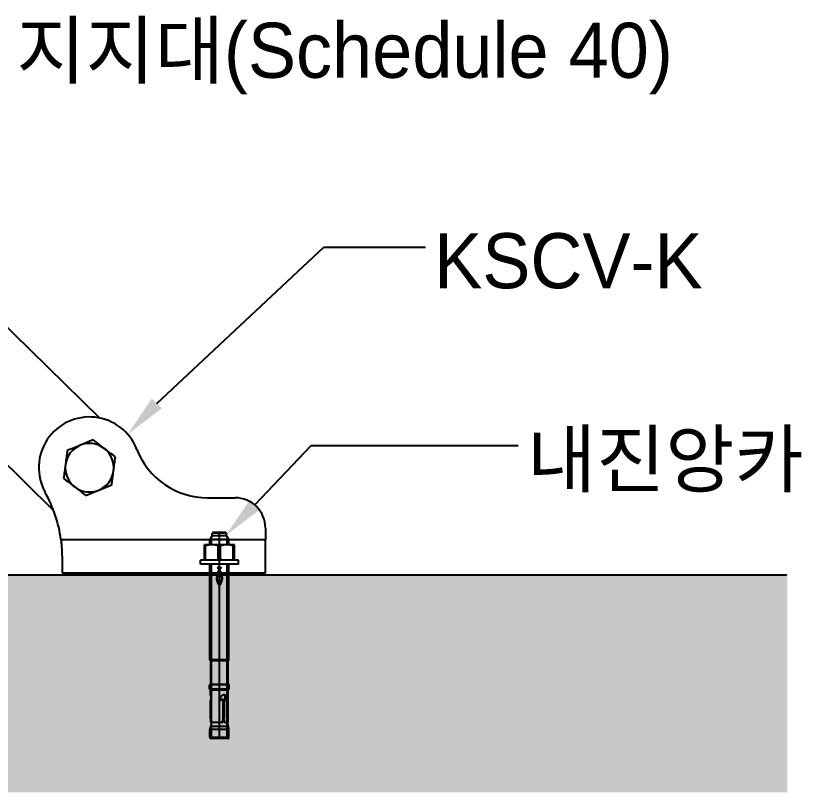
# Model space of a CAD drawing. Header units: millimetres. Extents: x 0 to 42050, y 0 to 29700.
# Drawn here: x 10738 to 12448, y 13147 to 14838 of the extents above; entities that cross this region are included whole.
import ezdxf

# ---------------------------------------------------------------- set-up
doc = ezdxf.new("R2010")
doc.units = ezdxf.units.MM
doc.header["$LTSCALE"] = 50
doc.linetypes.add('CENTER', pattern=[50.8, 31.75, -6.35, 6.35, -6.35])
for name, color, linetype in [('3', 3, 'Continuous'), ('KVC', 7, 'Continuous'), ('P', 3, 'Continuous'), ('unovics', 7, 'Continuous')]:
    doc.layers.add(name, color=color, linetype=linetype)
doc.styles.add('돋움', font='')
doc.styles.get('돋움').set_extended_font_data('Dotum')

# ---------------------------------------------------------------- blocks, each defined once
blk = doc.blocks.new('BLK_20170314070206089_000')
at = {"color": 3, "linetype": 'CENTER'}
for p, q in [((0, 12), (2.5, 12)), ((0, -12), (0, 12)), ((2.5, -12), (2.5, 12)), ((-110, -5.45), (-110, 5.45)), ((-109.5, 5.95), (-104.300003, 5.95)), ((-109.5, -5.95), (-109.5, 5.95)), ((-102.5, 5.696926), (-104.300003, 5.95)), ((-104.300003, -5.95), (-104.300003, 5.95)), ((-100, 5.027051), (-102.5, 5.696926)), ((-102.5, -5.696926), (-102.5, 5.696926)), ((-100, -2.103658), (-100, 5.546378)), ((-97.551102, 5.6), (-97.542999, 5.6)), ((-97.542999, 5.586574), (-97.542999, 5.6)), ((-97.542999, 5.586574), (-85.975128, 5.586574)), ((-86.026794, 5.293491), (-86.026611, 5.299752)), ((-86.025681, 5.283713), (-86.026794, 5.293491)), ((-86.026611, 5.299752), (-86.025696, 5.306013)), ((-86.025696, 5.306013), (-86.024048, 5.312263)), ((-86.022888, 5.273655), (-86.025681, 5.283713)), ((-86.024048, 5.312263), (-86.021667, 5.318481)), ((-86.018402, 5.263384), (-86.022888, 5.273655)), ((-86.021667, 5.318481), (-86.018539, 5.324653)), ((-86.018539, 5.324653), (-86.014786, 5.330785)), ((-86.012207, 5.252968), (-86.018402, 5.263384)), ((-86.014786, 5.330785), (-86.008118, 5.338991)), ((-86.014786, 5.256978), (-86.014786, 5.330785)), ((-86.004288, 5.242474), (-86.012207, 5.252968)), ((-86.008118, 5.338991), (-86.000153, 5.347027)), ((-85.994659, 5.231969), (-86.004288, 5.242474)), ((-86.000153, 5.347027), (-85.990677, 5.354795)), ((-85.983307, 5.22152), (-85.994659, 5.231969)), ((-85.990677, 5.354795), (-85.979767, 5.362278)), ((-85.970276, 5.211202), (-85.983307, 5.22152)), ((-85.979767, 5.362278), (-85.967529, 5.369462)), ((-85.951645, 5.586533), (-85.975128, 5.586574)), ((-85.955688, 5.201082), (-85.970276, 5.211202)), ((-85.967529, 5.369462), (-85.953979, 5.37631)), ((-85.939682, 5.191228), (-85.955688, 5.201082)), ((-85.953979, 5.37631), (-85.89743, 5.393015)), ((-85.953979, 5.199978), (-85.953979, 5.37631)), ((-85.927902, 5.58641), (-85.951645, 5.586533)), ((-85.922379, 5.181708), (-85.939682, 5.191228)), ((-85.903976, 5.5862), (-85.927902, 5.58641)), ((-85.903915, 5.172589), (-85.922379, 5.181708)), ((-85.880005, 5.5859), (-85.903976, 5.5862)), ((-85.884399, 5.16394), (-85.903915, 5.172589)), ((-85.89743, 5.393015), (-85.841644, 5.409456)), ((-85.863708, 5.155729), (-85.884399, 5.16394)), ((-85.856094, 5.585508), (-85.880005, 5.5859)), ((-85.8414, 5.147808), (-85.863708, 5.155729)), ((-85.832428, 5.585016), (-85.856094, 5.585508)), ((-85.841644, 5.409456), (-85.786667, 5.425581)), ((-85.817596, 5.140257), (-85.8414, 5.147808)), ((-85.809036, 5.584426), (-85.832428, 5.585016)), ((-85.792419, 5.133171), (-85.817596, 5.140257)), ((-85.786087, 5.583732), (-85.809036, 5.584426)), ((-85.766037, 5.126641), (-85.792419, 5.133171)), ((-85.786667, 5.425581), (-85.732559, 5.441333)), ((-85.763672, 5.582927), (-85.786087, 5.583732)), ((-85.738571, 5.12076), (-85.766037, 5.126641)), ((-85.741837, 5.58202), (-85.763672, 5.582927)), ((-85.7173, 5.580822), (-85.741837, 5.58202)), ((-85.710159, 5.11562), (-85.738571, 5.12076)), ((-85.732559, 5.441333), (-85.679428, 5.456652)), ((-85.693802, 5.579483), (-85.7173, 5.580822)), ((-85.681015, 5.111281), (-85.710159, 5.11562)), ((-85.671509, 5.577997), (-85.693802, 5.579483)), ((-85.651337, 5.107757), (-85.681015, 5.111281)), ((-85.679428, 5.456652), (-85.627319, 5.471481)), ((-85.650543, 5.576365), (-85.671509, 5.577997)), ((-85.621384, 5.105057), (-85.651337, 5.107757)), ((-85.631012, 5.574588), (-85.650543, 5.576365)), ((-85.612518, 5.572615), (-85.631012, 5.574588)), ((-85.627335, 5.471482), (-85.604843, 5.477033)), ((-85.627319, 5.105515), (-85.627319, 5.471481)), ((-85.591354, 5.103191), (-85.621384, 5.105057)), ((-85.594986, 5.570426), (-85.612518, 5.572615)), ((-85.604843, 5.477033), (-85.583923, 5.482869)), ((-85.578537, 5.56802), (-85.594986, 5.570426)), ((-85.561493, 5.10217), (-85.591354, 5.103191)), ((-85.565659, 5.568734), (-85.587158, 5.569717)), ((-85.583923, 5.482869), (-85.564819, 5.488916)), ((-85.563339, 5.565398), (-85.578537, 5.56802)), ((-85.544861, 5.567586), (-85.565659, 5.568734)), ((-85.564819, 5.488916), (-85.547791, 5.495099)), ((-85.5495, 5.56256), (-85.563339, 5.565398)), ((-85.531982, 5.102004), (-85.561493, 5.10217)), ((-85.537186, 5.559505), (-85.5495, 5.56256)), ((-85.547791, 5.495099), (-85.533081, 5.501343)), ((-85.524872, 5.566281), (-85.544861, 5.567586)), ((-85.526489, 5.556233), (-85.537186, 5.559505)), ((-85.533081, 5.501343), (-85.520905, 5.507568)), ((-85.531982, 5.102004), (-85.502243, 5.102695)), ((-85.517487, 5.552754), (-85.526489, 5.556233)), ((-85.505844, 5.564826), (-85.524872, 5.566281)), ((-85.520905, 5.507568), (-85.511276, 5.513708)), ((-85.510147, 5.549093), (-85.517487, 5.552754)), ((-85.511276, 5.513708), (-85.504166, 5.519701)), ((-85.504471, 5.545273), (-85.510147, 5.549093)), ((-85.487869, 5.563228), (-85.505844, 5.564826)), ((-85.500458, 5.541322), (-85.504471, 5.545273)), ((-85.504166, 5.519701), (-85.499588, 5.525483)), ((-85.502243, 5.102695), (-85.472229, 5.104174)), ((-85.498062, 5.537262), (-85.500458, 5.541322)), ((-85.499588, 5.525483), (-85.497513, 5.530996)), ((-85.497299, 5.533121), (-85.498062, 5.537262)), ((-85.497513, 5.530994), (-85.497452, 5.531353)), ((-85.497513, 5.102844), (-85.497513, 5.530996)), ((-85.497452, 5.531353), (-85.497391, 5.531709)), ((-85.497391, 5.531709), (-85.49736, 5.532064)), ((-85.49736, 5.532064), (-85.49733, 5.532418)), ((-85.49733, 5.532418), (-85.497299, 5.53277)), ((-85.497299, 5.102952), (-85.497299, 5.533226)), ((-85.497299, 5.53277), (-85.497299, 5.533121)), ((-85.471069, 5.561494), (-85.487869, 5.563228)), ((-85.472229, 5.104174), (-85.397446, 5.106621)), ((-85.45546, 5.559619), (-85.471069, 5.561494)), ((-85.440674, 5.55755), (-85.45546, 5.559619)), ((-85.426758, 5.555285), (-85.440674, 5.55755)), ((-85.413849, 5.552828), (-85.426758, 5.555285)), ((-85.402054, 5.550185), (-85.413849, 5.552828)), ((-85.391525, 5.547363), (-85.402054, 5.550185)), ((-85.397446, 5.106621), (-85.322632, 5.109092)), ((-85.38237, 5.544365), (-85.391525, 5.547363)), ((-85.374664, 5.541202), (-85.38237, 5.544365)), ((-85.368393, 5.537896), (-85.374664, 5.541202)), ((-85.363556, 5.534473), (-85.368393, 5.537896)), ((-85.360153, 5.53096), (-85.363556, 5.534473)), ((-85.358154, 5.52738), (-85.360153, 5.53096)), ((-85.357559, 5.52376), (-85.358154, 5.52738)), ((-85.357544, 5.10796), (-85.357544, 5.524018)), ((-85.322632, 5.109092), (-85.247787, 5.111586)), ((-85.247787, 5.111586), (-85.172897, 5.114104)), ((-85.172897, 5.114104), (-85.097992, 5.116644)), ((-85.097992, 5.116644), (-85.023056, 5.119208)), ((-84.946472, 5.118789), (-85.023056, 5.119217)), ((-84.946472, 5.118789), (-84.869751, 5.119457)), ((-84.869751, 5.119457), (-84.79245, 5.121192)), ((-84.79245, 5.121192), (-84.714767, 5.124082)), ((-84.714767, 5.124082), (-84.636826, 5.128013)), ((-84.636826, 5.128013), (-84.558807, 5.133087)), ((-84.558807, 5.133087), (-84.385513, 5.148298)), ((-84.385513, 5.148298), (-84.214294, 5.168592)), ((-84.214294, 5.168592), (-84.046783, 5.193388)), ((-84.046783, 5.193388), (-83.88446, 5.22205)), ((-83.88446, 5.22205), (-83.728531, 5.253727)), ((-83.728531, 5.253727), (-83.580276, 5.287495)), ((-83.580276, 5.287495), (-83.440903, 5.322391)), ((-83.440903, 5.322391), (-83.311295, 5.357449)), ((-83.311295, 5.357449), (-83.191895, 5.391855)), ((-83.191895, 5.391855), (-83.079407, 5.426003)), ((-83.079407, 5.426003), (-82.974213, 5.459295)), ((-82.974213, 5.459295), (-82.907669, 5.480958)), ((-82.907669, 5.480958), (-82.845642, 5.501494)), ((-82.845642, 5.501494), (-82.788437, 5.520662)), ((-82.788437, 5.520662), (-82.73645, 5.538171)), ((-82.73645, 5.538171), (-82.689896, 5.553814)), ((-82.689896, 5.553814), (-82.649002, 5.567388)), ((-82.648972, 5.56741), (-82.616486, 5.577241)), ((-82.616486, 5.577241), (-82.589188, 5.585398)), ((-82.589188, 5.585398), (-82.567154, 5.591791)), ((-82.567154, 5.591791), (-82.550446, 5.596352)), ((-82.550446, 5.596352), (-82.538971, 5.599077)), ((-82.538971, 5.599077), (-82.532608, 5.6)), ((-82.532608, 5.6), (-79.5, 5.6)), ((-79.5, -5.6), (-79.5, 5.6)), ((-79, -6.007307), (-79, 6.007307)), ((-78.800003, 6.207307), (-76.199997, 6.207307)), ((-78.800003, -6.207307), (-78.800003, 6.207307)), ((-76.199997, -6.207307), (-76.199997, 6.207307)), ((-76, -6.007307), (-76, 6.007307)), ((-76, 5.5), (-61, 5.5)), ((-61, 5.5), (-60.350006, 6)), ((-61, -5.5), (-61, 5.5)), ((-60.350006, 6), (0.000007, 6)), ((-60.350006, -6), (-60.350006, 6)), ((2.5, 9.5), (12.3, 9.5)), ((2.5, 6.991951), (2.551809, 7.271457)), ((2.551809, 7.271457), (2.609796, 7.553967)), ((2.609796, 7.553967), (2.674079, 7.839946)), ((2.674079, 7.839946), (2.744799, 8.129875)), ((2.744799, 8.129875), (2.822117, 8.424249)), ((2.822117, 8.424249), (2.906218, 8.723585)), ((2.906218, 8.723585), (2.906218, 9.5)), ((2.906218, 8.723585), (11.693782, 8.723585)), ((11.693782, 8.723585), (11.693782, 9.5)), ((11.801241, 8.337471), (11.693782, 8.723585)), ((11.897449, 7.959399), (11.801241, 8.337471)), ((11.982786, 7.588272), (11.897449, 7.959399)), ((12.057566, 7.223044), (11.982786, 7.588272)), ((12.122044, 6.862708), (12.057566, 7.223044)), ((12.176419, 6.506291), (12.122044, 6.862708)), ((12.220838, 6.152841), (12.176419, 6.506291)), ((12.255392, 5.80142), (12.220838, 6.152841)), ((12.280121, 5.451097), (12.255392, 5.80142)), ((12.295012, 5.100939), (12.280121, 5.451097)), ((12.3, 4.75), (12.295012, 5.100939)), ((12.3, -9.5), (12.3, 9.5)), ((12.300005, 6), (15.575129, 6)), ((18, 4.5), (15.575129, 6)), ((15.575129, -6), (15.575129, 6)), ((-110.35, 4.9265), (0, 4.9265)), ((-110, 0), (20, 0)), ((-13.398971, -0.021679), (-13.135895, 0.174465)), ((-13.135895, 0.174465), (-12.866849, 0.356892)), ((-12.889701, -0.021679), (-12.764497, 0.069426)), ((-12.866849, 0.356892), (-12.591962, 0.526111)), ((-12.764497, 0.069426), (-12.632053, 0.150887)), ((-12.632053, 0.150887), (-12.499621, 0.227538)), ((-12.591962, 0.526111), (-12.311355, 0.68263)), ((-12.499621, 0.227538), (-12.278458, 0.358063)), ((-12.311355, 0.68263), (-12.025167, 0.82697)), ((-12.278458, 0.358063), (-12.051345, 0.48136)), ((-12.051345, 0.48136), (-11.818642, 0.597344)), ((-12.025167, 0.82697), (-11.733518, 0.959619)), ((-11.818642, 0.597344), (-11.580715, 0.705905)), ((-11.733518, 0.959619), (-11.436538, 1.081096)), ((-11.580715, 0.705905), (-11.337934, 0.806946)), ((-11.436538, 1.081096), (-11.134345, 1.1919)), ((-11.337934, 0.806946), (-11.090667, 0.900359)), ((-11.134345, 1.1919), (-10.883762, 1.279722)), ((-11.090667, 0.900359), (-10.839283, 0.986036)), ((-10.883762, 1.279722), (-10.625888, 1.359525)), ((-10.839283, 0.986036), (-10.584139, 1.063878)), ((-10.625888, 1.359525), (-10.361534, 1.43117)), ((-10.584139, 1.063878), (-10.325624, 1.133789)), ((-10.391114, 0.579096), (-10.375056, 0.659756)), ((-10.375858, 0.498426), (-10.391114, 0.579096)), ((-10.335734, 0.443847), (-10.375858, 0.498426)), ((-10.375056, 0.659756), (-10.332516, 0.725972)), ((-10.361534, 1.43117), (-10.091501, 1.494493)), ((-10.271523, 0.408534), (-10.335734, 0.443847)), ((-10.332516, 0.725972), (-10.257469, 0.782154)), ((-10.325624, 1.133789), (-10.064076, 1.195649)), ((-10.20249, 0.390071), (-10.271523, 0.408534)), ((-10.257469, 0.782154), (-10.165573, 0.81426)), ((-10.20249, 0.390071), (-10.109792, 0.404124)), ((-10.061628, 0.812656), (-10.165573, 0.81426)), ((-10.109792, 0.404124), (-10.031527, 0.444649)), ((-10.091501, 1.494493), (-9.816593, 1.549364)), ((-10.064076, 1.195649), (-9.799885, 1.249371)), ((-10.029121, 0.795406), (-10.061628, 0.812656)), ((-10.031527, 0.444649), (-9.974944, 0.509261)), ((-9.996614, 0.768512), (-10.029121, 0.795406)), ((-9.964108, 0.736808), (-9.996614, 0.768512)), ((-9.974944, 0.509261), (-9.943239, 0.582705)), ((-9.938027, 0.663375), (-9.964108, 0.736808)), ((-9.943239, 0.582705), (-9.938027, 0.663375)), ((-9.816593, 1.549364), (-9.537633, 1.595642)), ((-9.799885, 1.249371), (-9.533396, 1.294837)), ((-9.537633, 1.595642), (-9.25541, 1.633166)), ((-9.533396, 1.294837), (-9.264999, 1.33196)), ((-9.264999, 1.33196), (-8.995044, 1.36062)), ((-9.25541, 1.633166), (-8.970739, 1.661793)), ((-8.995044, 1.36062), (-8.723907, 1.38072)), ((-8.970739, 1.661793), (-8.684422, 1.681384)), ((-8.723907, 1.38072), (-8.451956, 1.392162)), ((-8.684422, 1.681384), (-8.39728, 1.691797)), ((-8.451956, 1.392162), (-8.17954, 1.394828)), ((-8.39728, 1.691797), (-8.110106, 1.69288)), ((-7.907048, 1.388641), (-8.17954, 1.394828)), ((-7.823723, 1.684483), (-8.110106, 1.69288)), ((-7.634849, 1.373471), (-7.907048, 1.388641)), ((-7.538911, 1.666474), (-7.823723, 1.684483)), ((-7.363278, 1.349221), (-7.634849, 1.373471)), ((-7.256505, 1.638692), (-7.538911, 1.666474)), ((-7.092736, 1.315793), (-7.363278, 1.349221)), ((-6.977305, 1.600995), (-7.256505, 1.638692)), ((-6.823571, 1.27308), (-7.092736, 1.315793)), ((-6.702105, 1.553254), (-6.977305, 1.600995)), ((-6.556161, 1.220982), (-6.823571, 1.27308)), ((-6.431726, 1.495295), (-6.702105, 1.553254)), ((-6.290864, 1.159393), (-6.556161, 1.220982)), ((-6.137845, 1.425438), (-6.431726, 1.495295)), ((-6.01588, 1.086568), (-6.290864, 1.159393)), ((-5.847279, 1.345862), (-6.137845, 1.425438)), ((-5.743627, 1.004575), (-6.01588, 1.086568)), ((-5.560127, 1.256512), (-5.847279, 1.345862)), ((-5.474234, 0.913351), (-5.743627, 1.004575)), ((-5.276507, 1.157356), (-5.560127, 1.256512)), ((-5.207831, 0.81283), (-5.474234, 0.913351)), ((-4.996484, 1.048318), (-5.276507, 1.157356)), ((-4.94455, 0.702947), (-5.207831, 0.81283)), ((-4.720189, 0.929377), (-4.996484, 1.048318)), ((-4.684518, 0.583637), (-4.94455, 0.702947)), ((-4.447697, 0.800466), (-4.720189, 0.929377)), ((-4.427868, 0.454835), (-4.684518, 0.583637)), ((-4.179106, 0.661544), (-4.447697, 0.800466)), ((-4.174728, 0.316476), (-4.427868, 0.454835)), ((-3.914535, 0.512555), (-4.179106, 0.661544)), ((-3.92523, 0.168495), (-4.174728, 0.316476)), ((-3.679502, 0.010827), (-3.92523, 0.168495)), ((-3.65406, 0.353457), (-3.914535, 0.512555)), ((-3.679502, -0.000008), (-3.679502, 0.010827)), ((-3.397778, 0.184196), (-3.65406, 0.353457)), ((-3.397778, 0.184196), (-3.112067, 0.364065)), ((-3.12689, -0.000008), (-2.839586, 0.197577)), ((-3.112067, 0.364065), (-2.828436, 0.562139)), ((-2.839586, 0.197577), (-2.551252, 0.402261)), ((-2.828436, 0.562139), (-2.548966, 0.773215)), ((-2.551252, 0.402261), (-2.269019, 0.617108)), ((-2.548966, 0.773215), (-2.275737, 0.992093)), ((-2.275737, 0.992093), (-2.01083, 1.213571)), ((-2.269019, 0.617108), (-1.999995, 0.845163)), ((-2.01083, 1.181064), (-2.01083, 1.213571)), ((-1.999995, 0.845163), (-2.01083, 1.181064)), ((2.551809, 2.228543), (2.5, 2.508049)), ((2.609796, 1.946033), (2.551809, 2.228543)), ((2.674079, 1.660054), (2.609796, 1.946033)), ((2.744799, 1.370125), (2.674079, 1.660054)), ((2.822117, 1.075751), (2.744799, 1.370125)), ((2.906218, 0.776415), (2.822117, 1.075751)), ((2.906218, 0.776415), (11.693782, 0.776415)), ((2.906218, -0.776415), (2.906218, 0.776415)), ((11.693782, 0.776415), (11.801241, 1.162529)), ((11.693782, -0.776415), (11.693782, 0.776415)), ((11.801241, 1.162529), (11.897449, 1.540601)), ((11.897449, 1.540601), (11.982786, 1.911728)), ((11.982786, 1.911728), (12.057566, 2.276956)), ((12.057566, 2.276956), (12.122044, 2.637292)), ((12.122044, 2.637292), (12.176419, 2.993709)), ((12.176419, 2.993709), (12.220838, 3.347159)), ((12.220838, 3.347159), (12.255392, 3.69858)), ((12.255392, 3.69858), (12.280121, 4.048903)), ((12.280121, 4.048903), (12.295012, 4.399061)), ((12.295012, 4.399061), (12.3, 4.75)), ((12.3, 4.9265), (15.575129, 4.9265)), ((18, 4.5), (19.6, 4.5)), ((18, -4.5), (18, 4.5)), ((20, 4.1), (19.6, 4.5)), ((19.6, -4.5), (19.6, 4.5)), ((20, -4.1), (20, 4.1)), ((-110.35, -4.9265), (0, -4.9265)), ((-100, -3.44272), (-100, -2.91145)), ((-100, -5.6), (-100, -3.44272)), ((-97.542999, -3.128918), (-97.542999, -2.302687)), ((-97.542999, -2.302688), (-85.75914, -2.302688)), ((-97.542999, -2.602363), (-85.975128, -2.602363)), ((-97.542999, -3.128918), (-85.975128, -3.128918)), ((-95, -2.602363), (-95, -2.30267)), ((-86.049271, -0.852947), (-86.04747, -0.816434)), ((-86.048248, -0.892161), (-86.049271, -0.852947)), ((-86.044113, -0.932029), (-86.048248, -0.892161)), ((-86.04747, -0.816434), (-86.04306, -0.779382)), ((-86.036804, -0.972053), (-86.044113, -0.932029)), ((-86.04306, -0.779382), (-86.03598, -0.742175)), ((-86.02623, -1.011699), (-86.036804, -0.972053)), ((-86.03598, -0.742175), (-86.02623, -0.705199)), ((-86.026794, -4.229216), (-86.026611, -4.216547)), ((-86.025681, -4.248631), (-86.026794, -4.229216)), ((-86.026611, -4.216547), (-86.025696, -4.203686)), ((-86.02623, -0.705199), (-86.013794, -0.668839)), ((-86.012344, -1.050436), (-86.02623, -1.011699)), ((-86.025696, -4.203686), (-86.024048, -4.190662)), ((-86.022888, -4.268172), (-86.025681, -4.248631)), ((-86.024048, -4.190662), (-86.021667, -4.177515)), ((-86.018402, -4.287714), (-86.022888, -4.268172)), ((-86.021667, -4.177515), (-86.018539, -4.164284)), ((-86.018539, -4.164284), (-86.014786, -4.151007)), ((-86.012207, -4.307134), (-86.018402, -4.287714)), ((-86.014786, -4.151007), (-86.008209, -4.132796)), ((-86.013794, -0.668839), (-85.998688, -0.633466)), ((-85.995178, -1.087766), (-86.012344, -1.050436)), ((-86.004288, -4.326306), (-86.012207, -4.307134)), ((-86.008209, -4.132796), (-86.000122, -4.114687)), ((-85.994659, -4.345106), (-86.004288, -4.326306)), ((-86.000122, -4.114687), (-85.990677, -4.096774)), ((-85.998688, -0.633466), (-85.981094, -0.599391)), ((-85.974991, -1.123303), (-85.995178, -1.087766)), ((-85.983307, -4.363412), (-85.994659, -4.345106)), ((-85.990677, -4.096774), (-85.979767, -4.079163)), ((-85.970276, -4.381126), (-85.983307, -4.363412)), ((-85.981094, -0.599391), (-85.961258, -0.566901)), ((-85.979767, -4.079163), (-85.967529, -4.061922)), ((-85.951645, -2.602862), (-85.975128, -2.602363)), ((-85.975128, -3.128918), (-85.975128, -2.602363)), ((-85.951645, -3.129421), (-85.975128, -3.128918)), ((-85.952133, -1.156683), (-85.974991, -1.123303)), ((-85.955688, -4.398175), (-85.970276, -4.381126)), ((-85.967529, -4.061922), (-85.953979, -4.045162)), ((-85.960709, -0.585103), (-85.966919, -0.575641)), ((-85.961258, -0.566901), (-85.939423, -0.536283)), ((-85.954315, -0.594386), (-85.960709, -0.585103)), ((-85.939682, -4.414483), (-85.955688, -4.398175)), ((-85.947723, -0.603483), (-85.954315, -0.594386)), ((-85.953979, -4.045162), (-85.89743, -4.002853)), ((-85.926987, -1.187559), (-85.952133, -1.156683)), ((-85.927887, -2.604358), (-85.951645, -2.602862)), ((-85.927902, -3.13093), (-85.951645, -3.129421)), ((-85.940979, -0.612387), (-85.947723, -0.603483)), ((-85.934052, -0.621089), (-85.940979, -0.612387)), ((-85.922379, -4.429975), (-85.939682, -4.414483)), ((-85.939423, -0.536283), (-85.915833, -0.507827)), ((-85.926987, -0.629606), (-85.934052, -0.621089)), ((-85.903976, -3.133449), (-85.927902, -3.13093)), ((-85.903961, -2.606853), (-85.927887, -2.604358)), ((-85.857697, -0.684309), (-85.926987, -0.629606)), ((-85.926987, -1.187559), (-85.926987, -0.629606)), ((-85.857544, -1.239922), (-85.926987, -1.187559)), ((-85.903915, -4.444577), (-85.922379, -4.429975)), ((-85.915833, -0.507827), (-85.890442, -0.481526)), ((-85.880005, -3.136979), (-85.903976, -3.133449)), ((-85.87999, -2.610349), (-85.903961, -2.606853)), ((-85.884399, -4.458214), (-85.903915, -4.444577)), ((-85.89743, -4.002853), (-85.84166, -3.959037)), ((-85.890442, -0.481526), (-85.862518, -0.456729)), ((-85.863708, -4.470966), (-85.884399, -4.458214)), ((-85.856094, -3.141434), (-85.880005, -3.136979)), ((-85.856079, -2.614759), (-85.87999, -2.610349)), ((-85.8414, -4.483098), (-85.863708, -4.470966)), ((-85.862518, -0.456729), (-85.832275, -0.433783)), ((-85.791855, -0.741405), (-85.857697, -0.684309)), ((-85.791763, -1.295016), (-85.857544, -1.239922)), ((-85.832428, -3.147084), (-85.856094, -3.141434)), ((-85.832413, -2.620353), (-85.856079, -2.614759)), ((-85.84166, -3.959037), (-85.786667, -3.913749)), ((-85.817596, -4.494515), (-85.8414, -4.483098)), ((-85.809036, -3.153665), (-85.832428, -3.147084)), ((-85.809036, -2.626865), (-85.832413, -2.620353)), ((-85.832275, -0.433783), (-85.800003, -0.413118)), ((-85.792419, -4.505108), (-85.817596, -4.494515)), ((-85.786087, -2.634383), (-85.809036, -2.626865)), ((-85.786087, -3.161267), (-85.809036, -3.153665)), ((-85.800003, -0.413118), (-85.765976, -0.395167)), ((-85.76413, -3.928444), (-85.792999, -3.918974)), ((-85.766037, -4.514766), (-85.792419, -4.505108)), ((-85.72998, -0.800726), (-85.791855, -0.741405)), ((-85.729904, -1.352336), (-85.791763, -1.295016)), ((-85.786667, -3.913749), (-85.73262, -3.866884)), ((-85.763657, -2.642861), (-85.786087, -2.634383)), ((-85.763672, -3.169864), (-85.786087, -3.161267)), ((-85.738571, -4.523377), (-85.766037, -4.514766)), ((-85.765976, -0.395167), (-85.730499, -0.380331)), ((-85.733902, -3.936789), (-85.76413, -3.928444)), ((-85.741837, -3.179322), (-85.763672, -3.169864)), ((-85.741837, -2.652238), (-85.763657, -2.642861)), ((-85.737671, -2.304172), (-85.75914, -2.302631)), ((-85.715836, -2.664937), (-85.741882, -2.652295)), ((-85.741837, -3.179322), (-85.741837, -2.652238)), ((-85.715897, -3.192139), (-85.741837, -3.179322)), ((-85.710159, -4.530836), (-85.738571, -4.523377)), ((-85.716492, -2.304523), (-85.737671, -2.304172)), ((-85.702515, -3.943882), (-85.733902, -3.936789)), ((-85.73262, -3.866884), (-85.679489, -3.818556)), ((-85.730499, -0.380331), (-85.694016, -0.368757)), ((-85.671799, -0.862445), (-85.72998, -0.800726)), ((-85.671677, -1.411977), (-85.729904, -1.352336)), ((-85.716492, -2.304523), (-85.695175, -2.303688)), ((-85.691116, -3.206069), (-85.715897, -3.192139)), ((-85.69101, -2.678733), (-85.715836, -2.664937)), ((-85.681015, -4.53709), (-85.710159, -4.530836)), ((-85.670227, -3.949675), (-85.702515, -3.943882)), ((-85.695175, -2.303688), (-85.67363, -2.30166)), ((-85.694016, -0.368757), (-85.656967, -0.360472)), ((-85.667709, -3.221025), (-85.691116, -3.206069)), ((-85.667557, -2.693535), (-85.69101, -2.678733)), ((-85.651337, -4.542139), (-85.681015, -4.53709)), ((-85.679489, -3.818556), (-85.627319, -3.76878)), ((-85.67363, -2.30166), (-85.651978, -2.298432)), ((-85.615875, -0.927691), (-85.671799, -0.862445)), ((-85.615738, -1.4751), (-85.671677, -1.411977)), ((-85.637344, -3.954163), (-85.670227, -3.949675)), ((-85.645813, -3.23686), (-85.667709, -3.221025)), ((-85.645645, -2.709196), (-85.667557, -2.693535)), ((-85.656967, -0.360472), (-85.619858, -0.355505)), ((-85.651978, -2.298432), (-85.630386, -2.293998)), ((-85.621384, -4.545984), (-85.651337, -4.542139)), ((-85.625488, -3.253526), (-85.645813, -3.23686)), ((-85.62529, -2.725673), (-85.645645, -2.709196)), ((-85.604187, -3.957342), (-85.637344, -3.954163)), ((-85.632004, -3.954717), (-85.587509, -3.915068)), ((-85.630386, -2.293998), (-85.609009, -2.288351)), ((-85.627319, -3.76878), (-85.604843, -3.74923)), ((-85.606216, -3.271414), (-85.625488, -3.253526)), ((-85.606003, -2.743343), (-85.62529, -2.725673)), ((-85.591354, -4.548625), (-85.621384, -4.545984)), ((-85.619858, -0.355505), (-85.583145, -0.353881)), ((-85.562958, -0.996509), (-85.615875, -0.927691)), ((-85.56282, -1.541787), (-85.615738, -1.4751)), ((-85.609009, -2.288351), (-85.587982, -2.281483)), ((-85.588074, -3.290467), (-85.606216, -3.271414)), ((-85.58786, -2.762144), (-85.606003, -2.743343)), ((-85.604843, -3.74923), (-85.583923, -3.728118)), ((-85.57103, -3.959207), (-85.604187, -3.957342)), ((-85.561493, -4.550061), (-85.591354, -4.548625)), ((-85.571228, -3.310552), (-85.588074, -3.290467)), ((-85.587982, -2.281483), (-85.567474, -2.273393)), ((-85.57103, -2.781942), (-85.58786, -2.762144)), ((-85.587509, -3.915068), (-85.544968, -3.873329)), ((-85.583923, -3.728118), (-85.564819, -3.705599)), ((-85.546417, -0.355618), (-85.583145, -0.353881)), ((-85.555832, -3.331537), (-85.571228, -3.310552)), ((-85.555649, -2.802603), (-85.57103, -2.781942)), ((-85.538223, -3.959755), (-85.57103, -3.959207)), ((-85.567474, -2.273393), (-85.547592, -2.264144)), ((-85.564819, -3.705599), (-85.547791, -3.681836)), ((-85.512939, -1.068191), (-85.562958, -0.996509)), ((-85.512817, -1.611338), (-85.56282, -1.541787)), ((-85.531982, -4.550294), (-85.561493, -4.550061)), ((-85.542068, -3.353289), (-85.555832, -3.331537)), ((-85.541901, -2.823991), (-85.555649, -2.802603)), ((-85.551453, -3.687307), (-83.603348, -3.687307)), ((-85.547791, -3.681836), (-85.533081, -3.656995)), ((-85.547592, -2.264144), (-85.528442, -2.253836)), ((-85.509293, -0.360699), (-85.546417, -0.355618)), ((-85.544968, -3.873329), (-85.504562, -3.829592)), ((-85.530075, -3.375673), (-85.542068, -3.353289)), ((-85.529938, -2.845972), (-85.541901, -2.823991)), ((-85.538223, -3.959755), (-85.505371, -3.958985)), ((-85.533081, -3.656995), (-85.520905, -3.631255)), ((-85.531982, -4.550294), (-85.502243, -4.549325)), ((-85.519958, -3.398537), (-85.530075, -3.375673)), ((-85.519867, -2.868393), (-85.529938, -2.845972)), ((-85.528442, -2.253836), (-85.510132, -2.24257)), ((-85.520905, -3.631255), (-85.511246, -3.604868)), ((-85.511734, -3.421705), (-85.519958, -3.398537)), ((-85.511658, -2.89108), (-85.519867, -2.868393)), ((-85.466309, -1.142474), (-85.512939, -1.068191)), ((-85.466217, -1.683507), (-85.512817, -1.611338)), ((-85.505356, -3.444998), (-85.511734, -3.421705)), ((-85.50531, -2.913858), (-85.511658, -2.89108)), ((-85.511246, -3.604868), (-85.504135, -3.5781)), ((-85.510132, -2.24257), (-85.492752, -2.230448)), ((-85.472229, -0.368971), (-85.509293, -0.360699)), ((-85.505371, -3.958985), (-85.472229, -3.956963)), ((-85.500839, -3.468237), (-85.505356, -3.444998)), ((-85.500824, -2.936553), (-85.50531, -2.913858)), ((-85.504562, -3.829592), (-85.466507, -3.783949)), ((-85.504135, -3.5781), (-85.499557, -3.551217)), ((-85.502243, -4.549325), (-85.472229, -4.547221)), ((-85.498154, -3.491244), (-85.500839, -3.468237)), ((-85.498154, -2.958989), (-85.500824, -2.936553)), ((-85.499557, -3.551217), (-85.497513, -3.524486)), ((-85.497299, -2.980993), (-85.498154, -2.958989)), ((-85.497299, -3.513842), (-85.498154, -3.491244)), ((-85.497513, -3.524485), (-85.497452, -3.522706)), ((-85.497452, -3.522706), (-85.497391, -3.520929)), ((-85.497391, -3.520929), (-85.49736, -3.519154)), ((-85.49736, -3.519154), (-85.49733, -3.517381)), ((-85.49733, -3.517381), (-85.497299, -3.51561)), ((-85.497299, -3.51331), (-85.497299, -2.980477)), ((-85.497299, -3.51561), (-85.497299, -3.513842)), ((-85.492752, -2.230448), (-85.47641, -2.21757)), ((-85.47641, -2.21757), (-85.461197, -2.204026)), ((-85.382813, -0.37664), (-85.472229, -0.368971)), ((-85.472229, -3.956963), (-85.397446, -3.953852)), ((-85.472229, -4.547221), (-85.472229, -3.956963)), ((-85.472229, -4.547221), (-85.397446, -4.543742)), ((-85.466507, -3.783949), (-85.431, -3.736493)), ((-85.423447, -1.218983), (-85.466309, -1.142474)), ((-85.423401, -1.757932), (-85.466217, -1.683507)), ((-85.461197, -2.204026), (-85.446823, -2.189543)), ((-85.446823, -2.189543), (-85.433182, -2.174038)), ((-85.433182, -2.174038), (-85.42041, -2.157604)), ((-85.431, -3.736493), (-85.398239, -3.687316)), ((-85.384659, -1.297335), (-85.423447, -1.218983)), ((-85.384659, -1.834245), (-85.423401, -1.757932)), ((-85.42041, -2.157604), (-85.4086, -2.14033)), ((-85.4086, -2.14033), (-85.397842, -2.122306)), ((-85.397842, -2.122306), (-85.388275, -2.103625)), ((-85.397446, -3.953852), (-85.322632, -3.950697)), ((-85.397446, -4.543742), (-85.322632, -4.540216)), ((-85.388275, -2.103625), (-85.37999, -2.084377)), ((-85.376434, -1.319176), (-85.384659, -1.297335)), ((-85.384659, -1.834245), (-85.384659, -1.297335)), ((-85.376434, -1.855587), (-85.384659, -1.834245)), ((-85.293503, -0.383999), (-85.382813, -0.37664)), ((-85.37999, -2.084377), (-85.373016, -2.064682)), ((-85.369705, -1.341378), (-85.376434, -1.319176)), ((-85.36969, -1.877293), (-85.376434, -1.855587)), ((-85.373016, -2.064682), (-85.367355, -2.044677)), ((-85.364456, -1.363768), (-85.369705, -1.341378)), ((-85.364441, -1.899194), (-85.36969, -1.877293)), ((-85.367355, -2.044677), (-85.362976, -2.024504)), ((-85.360687, -1.386174), (-85.364456, -1.363768)), ((-85.360687, -1.921118), (-85.364441, -1.899194)), ((-85.362976, -2.024504), (-85.359894, -2.004299)), ((-85.358383, -1.408425), (-85.360687, -1.386174)), ((-85.358383, -1.942894), (-85.360687, -1.921118)), ((-85.359894, -2.004299), (-85.358093, -1.984202)), ((-85.357559, -1.430347), (-85.358383, -1.408425)), ((-85.357559, -1.96435), (-85.358383, -1.942894)), ((-85.358093, -1.984202), (-85.357559, -1.96435)), ((-85.357544, -1.965826), (-85.357544, -1.431891)), ((-85.322632, -3.950697), (-85.247772, -3.947497)), ((-85.322632, -4.540216), (-85.247787, -4.536643)), ((-85.20433, -0.391039), (-85.293503, -0.383999)), ((-85.247787, -4.536643), (-85.172897, -4.533022)), ((-85.247772, -3.947497), (-85.172897, -3.944253)), ((-85.115295, -0.397761), (-85.20433, -0.391039)), ((-85.172897, -3.944253), (-85.097992, -3.940964)), ((-85.172897, -4.533022), (-85.097992, -4.529353)), ((-85.026382, -0.404169), (-85.115295, -0.397761)), ((-85.097992, -3.940964), (-85.023056, -3.93763)), ((-85.097992, -4.529353), (-85.023056, -4.525636)), ((-84.937637, -0.410276), (-85.026382, -0.404169)), ((-84.946335, -3.938175), (-85.023056, -3.93763)), ((-85.023056, -4.525636), (-85.023056, -3.93763)), ((-84.946472, -4.526245), (-85.023056, -4.525631)), ((-84.946472, -4.526245), (-84.869736, -4.525293)), ((-84.946335, -3.938175), (-84.869492, -3.937317)), ((-84.831818, -0.419607), (-84.937637, -0.410321)), ((-84.869736, -4.525293), (-84.79245, -4.52275)), ((-84.869492, -3.937317), (-84.79216, -3.935028)), ((-84.725601, -0.433719), (-84.831818, -0.419607)), ((-84.79245, -4.52275), (-84.714767, -4.51856)), ((-84.79216, -3.935028), (-84.714493, -3.931279)), ((-84.61937, -0.452714), (-84.725601, -0.433719)), ((-84.714767, -4.51856), (-84.636826, -4.512753)), ((-84.714493, -3.931279), (-84.636658, -3.926044)), ((-84.636826, -4.512753), (-84.558807, -4.505246)), ((-84.636658, -3.926044), (-84.558807, -3.919301)), ((-84.513443, -0.476638), (-84.61937, -0.452714)), ((-84.558807, -3.919301), (-84.384766, -3.898561)), ((-84.558807, -4.505246), (-84.558807, -3.919301)), ((-84.558807, -4.505246), (-84.385513, -4.48237)), ((-84.408173, -0.505383), (-84.513443, -0.476638)), ((-84.303879, -0.538936), (-84.408173, -0.505383)), ((-84.385513, -4.48237), (-84.214294, -4.450931)), ((-84.384766, -3.898561), (-84.213104, -3.869956)), ((-84.200851, -0.577041), (-84.303879, -0.538936)), ((-84.214294, -4.450931), (-84.046783, -4.410957)), ((-84.213104, -3.869956), (-84.045395, -3.833438)), ((-84.099396, -0.619604), (-84.200851, -0.577041)), ((-83.999832, -0.666485), (-84.099396, -0.619604)), ((-84.046783, -4.410957), (-83.88446, -4.362493)), ((-84.045395, -3.833438), (-83.883072, -3.788959)), ((-83.902313, -0.717433), (-83.999832, -0.666485)), ((-83.776245, -0.790765), (-83.902328, -0.717463)), ((-83.88446, -4.362493), (-83.728531, -4.305776)), ((-83.883072, -3.788959), (-83.727325, -3.73663)), ((-83.654892, -0.870331), (-83.776245, -0.790765)), ((-83.728531, -4.305776), (-83.580276, -4.241181)), ((-83.727325, -3.73663), (-83.579346, -3.676685)), ((-83.538849, -0.955503), (-83.654892, -0.870331)), ((-83.580276, -4.241181), (-83.440903, -4.16917)), ((-83.579346, -3.676685), (-83.440262, -3.609447)), ((-83.428604, -1.045473), (-83.538849, -0.955503)), ((-83.440903, -4.16917), (-83.311295, -4.090543)), ((-83.440262, -3.609447), (-83.310974, -3.535581)), ((-83.324539, -1.139363), (-83.428604, -1.045473)), ((-83.227005, -1.236363), (-83.324539, -1.139363)), ((-83.311295, -4.090543), (-83.191895, -4.005857)), ((-83.310974, -3.535581), (-83.191833, -3.455494)), ((-83.134033, -1.338233), (-83.227005, -1.236363)), ((-83.191895, -4.005857), (-83.079407, -3.912505)), ((-83.191833, -3.455494), (-83.079422, -3.366547)), ((-83.04509, -1.445649), (-83.134033, -1.338233)), ((-83.079422, -3.366547), (-82.974213, -3.268142)), ((-83.079407, -3.912505), (-82.974213, -3.809955)), ((-82.960953, -1.558011), (-83.04509, -1.445649)), ((-82.974213, -3.268138), (-82.907776, -3.196094)), ((-82.974213, -3.809959), (-82.974213, -3.268142)), ((-82.974213, -3.809959), (-82.907669, -3.735112)), ((-82.882339, -1.674707), (-82.960953, -1.558011)), ((-82.907776, -3.196094), (-82.84581, -3.119881)), ((-82.907669, -3.735112), (-82.845642, -3.656306)), ((-82.809891, -1.795054), (-82.882339, -1.674707)), ((-82.84581, -3.119881), (-82.788605, -3.039721)), ((-82.845642, -3.656306), (-82.788437, -3.573793)), ((-82.744064, -1.918297), (-82.809891, -1.795054)), ((-82.788605, -3.039721), (-82.736588, -2.955746)), ((-82.788437, -3.573793), (-82.73645, -3.487744)), ((-82.685349, -2.043697), (-82.744064, -1.918297)), ((-82.736588, -2.955746), (-82.689987, -2.868222)), ((-82.73645, -3.487744), (-82.689896, -3.398452)), ((-82.689987, -2.868222), (-82.648972, -2.777371)), ((-82.689896, -3.398452), (-82.649002, -3.306139)), ((-82.634109, -2.170575), (-82.685349, -2.043697)), ((-82.648972, -2.777371), (-82.628174, -2.728058)), ((-82.648972, -3.306162), (-82.648972, -2.777371)), ((-82.648972, -3.306162), (-82.612717, -3.214866)), ((-82.590546, -2.298199), (-82.634109, -2.170575)), ((-82.628174, -2.728058), (-82.609329, -2.677856)), ((-82.612717, -3.214866), (-82.583023, -3.121153)), ((-82.609329, -2.677856), (-82.592484, -2.626836)), ((-82.592484, -2.626836), (-82.577682, -2.575079)), ((-82.572205, -2.372259), (-82.590546, -2.298199)), ((-82.583023, -3.121153), (-82.560089, -3.025527)), ((-82.577682, -2.575079), (-82.564957, -2.522669)), ((-82.557266, -2.446012), (-82.572205, -2.372259)), ((-82.564957, -2.522669), (-82.554291, -2.4697)), ((-82.560089, -3.025527), (-82.5439, -2.928566)), ((-82.545761, -2.519225), (-82.557266, -2.446012)), ((-82.537613, -2.591665), (-82.545761, -2.519225)), ((-82.5439, -2.928566), (-82.534317, -2.830937)), ((-82.532761, -2.663102), (-82.537613, -2.591665)), ((-82.534317, -2.830937), (-82.531158, -2.733306)), ((-82.531158, -2.733306), (-82.532761, -2.663102)), ((-13.169637, -0.189283), (-13.398971, -0.021679)), ((-12.936738, -0.347937), (-13.169637, -0.189283)), ((-12.700317, -0.497706), (-12.936738, -0.347937)), ((-12.634871, -0.189814), (-12.889701, -0.021679)), ((-12.460419, -0.638633), (-12.700317, -0.497706)), ((-12.376021, -0.347428), (-12.634871, -0.189814)), ((-12.217074, -0.770772), (-12.460419, -0.638633)), ((-12.113162, -0.494423), (-12.376021, -0.347428)), ((-11.970339, -0.894178), (-12.217074, -0.770772)), ((-11.846283, -0.630723), (-12.113162, -0.494423)), ((-11.720233, -1.008894), (-11.970339, -0.894178)), ((-11.575395, -0.756231), (-11.846283, -0.630723)), ((-11.466812, -1.114995), (-11.720233, -1.008894)), ((-11.300497, -0.87086), (-11.575395, -0.756231)), ((-11.210107, -1.212515), (-11.466812, -1.114995)), ((-11.02158, -0.974523), (-11.300497, -0.87086)), ((-10.950163, -1.301518), (-11.210107, -1.212515)), ((-10.738653, -1.067124), (-11.02158, -0.974523)), ((-10.687012, -1.382048), (-10.950163, -1.301518)), ((-10.451759, -1.14856), (-10.738653, -1.067124)), ((-10.420695, -1.454158), (-10.687012, -1.382048)), ((-10.194114, -1.213869), (-10.451654, -1.148588)), ((-10.15127, -1.517914), (-10.420695, -1.454158)), ((-9.93443, -1.270149), (-10.194114, -1.213869)), ((-9.878746, -1.57336), (-10.15127, -1.517914)), ((-9.672968, -1.317511), (-9.93443, -1.270149)), ((-9.603188, -1.620538), (-9.878746, -1.57336)), ((-9.410033, -1.356031), (-9.672968, -1.317511)), ((-9.324617, -1.659524), (-9.603188, -1.620538)), ((-9.145939, -1.385797), (-9.410033, -1.356031)), ((-9.043088, -1.690351), (-9.324617, -1.659524)), ((-8.881021, -1.406904), (-9.145939, -1.385797)), ((-8.758937, -1.708154), (-9.043088, -1.690351)), ((-8.615573, -1.419419), (-8.881021, -1.406904)), ((-8.476889, -1.717299), (-8.758937, -1.708154)), ((-8.349907, -1.423439), (-8.615573, -1.419419)), ((-8.197028, -1.717851), (-8.476889, -1.717299)), ((-8.349907, -1.423439), (-8.08435, -1.419062)), ((-8.197028, -1.717851), (-7.919433, -1.709866)), ((-8.08435, -1.419062), (-7.819204, -1.406352)), ((-7.919433, -1.709866), (-7.6442, -1.693428)), ((-7.819204, -1.406352), (-7.554796, -1.385406)), ((-7.6442, -1.693428), (-7.371405, -1.668582)), ((-7.554796, -1.385406), (-7.291417, -1.356302)), ((-7.371405, -1.668582), (-7.101145, -1.635415)), ((-7.291417, -1.356302), (-7.029414, -1.319137)), ((-7.101145, -1.635415), (-6.833486, -1.59399)), ((-7.029414, -1.319137), (-6.769068, -1.273996)), ((-6.833486, -1.59399), (-6.568535, -1.544375)), ((-6.769068, -1.273996), (-6.510717, -1.220956)), ((-6.568535, -1.544375), (-6.30637, -1.486621)), ((-6.510717, -1.220956), (-6.254652, -1.160114)), ((-6.30637, -1.486621), (-6.047065, -1.420817)), ((-6.254652, -1.160114), (-6.001209, -1.091536)), ((-6.047065, -1.420817), (-5.790718, -1.347016)), ((-6.001209, -1.091536), (-5.750691, -1.01533)), ((-5.790718, -1.347016), (-5.537416, -1.265284)), ((-5.750691, -1.01533), (-5.503414, -0.931582)), ((-5.537416, -1.265284), (-5.287245, -1.175707)), ((-5.503414, -0.931582), (-5.25969, -0.840358)), ((-5.287245, -1.175707), (-5.040271, -1.078328)), ((-5.25969, -0.840358), (-5.019835, -0.741754)), ((-5.040271, -1.078328), (-4.796601, -0.973234)), ((-5.019835, -0.741754), (-4.784162, -0.635859)), ((-4.796601, -0.973234), (-4.556324, -0.860479)), ((-4.784162, -0.635859), (-4.552986, -0.522758)), ((-4.556324, -0.860479), (-4.319502, -0.740129)), ((-4.552986, -0.522758), (-4.326621, -0.402537)), ((-4.326621, -0.402537), (-4.105371, -0.275285)), ((-4.319502, -0.740129), (-4.086235, -0.61227)), ((-4.105371, -0.275285), (-3.889559, -0.141076)), ((-4.086235, -0.61227), (-3.856608, -0.476945)), ((-3.889559, -0.141076), (-3.679502, -0.000008)), ((-3.856608, -0.476945), (-3.630709, -0.334241)), ((-3.630709, -0.334241), (-3.408613, -0.184212)), ((-3.408613, -0.184212), (-3.386942, -0.184212)), ((-3.099064, -0.375524), (-3.386942, -0.184212)), ((-2.83484, -0.188438), (-3.12689, -0.000008)), ((-2.802864, -0.588681), (-3.099064, -0.375524)), ((-2.545834, -0.394151), (-2.83484, -0.188438)), ((-2.510825, -0.809119), (-2.802864, -0.588681)), ((-2.26293, -0.614079), (-2.545834, -0.394151)), ((-2.235429, -1.022275), (-2.510825, -0.809119)), ((-1.989159, -0.84518), (-2.26293, -0.614079)), ((-1.989159, -1.213588), (-2.235429, -1.022275)), ((-1.989159, -1.213588), (-1.989159, -0.84518)), ((2.5, -2.508049), (2.551809, -2.228543)), ((2.551809, -2.228543), (2.609796, -1.946033)), ((2.609796, -1.946033), (2.674079, -1.660054)), ((2.674079, -1.660054), (2.744799, -1.370125)), ((2.744799, -1.370125), (2.822117, -1.075751)), ((2.822117, -1.075751), (2.906218, -0.776415)), ((2.906218, -0.776415), (11.693782, -0.776415)), ((11.823579, -1.247201), (11.693782, -0.776415)), ((11.936699, -1.70634), (11.823579, -1.247201)), ((12.033795, -2.155806), (11.936699, -1.70634)), ((12.115381, -2.597466), (12.033795, -2.155806)), ((12.181844, -3.033111), (12.115381, -2.597466)), ((12.233449, -3.464479), (12.181844, -3.033111)), ((12.270343, -3.893279), (12.233449, -3.464479)), ((12.292556, -4.321214), (12.270343, -3.893279)), ((12.3, -4.75), (12.292556, -4.321214)), ((12.293967, -5.135974), (12.3, -4.75)), ((12.3, -4.9265), (15.575129, -4.9265)), ((15.575129, -6), (18, -4.5)), ((18, -4.5), (19.6, -4.5)), ((19.6, -4.5), (20, -4.1)), ((-109.5, -5.95), (-104.300003, -5.95)), ((-104.300003, -5.95), (-102.5, -5.696926)), ((-102.5, -5.696926), (-100, -5.027053)), ((-100, -5.6), (-79.5, -5.6)), ((-78.800003, -6.207307), (-76.199997, -6.207307)), ((-76, -5.5), (-61, -5.5)), ((-60.350006, -6), (-61, -5.5)), ((-60.350006, -6), (0.000007, -6)), ((2.551809, -7.271457), (2.5, -6.991951)), ((2.5, -9.5), (12.3, -9.5)), ((2.609796, -7.553967), (2.551809, -7.271457)), ((2.674079, -7.839946), (2.609796, -7.553967)), ((2.744799, -8.129875), (2.674079, -7.839946)), ((2.822117, -8.424249), (2.744799, -8.129875)), ((2.906218, -8.723585), (2.822117, -8.424249)), ((2.906218, -8.723585), (11.693782, -8.723585)), ((2.906218, -9.5), (2.906218, -8.723585)), ((11.693782, -8.723585), (11.811361, -8.29932)), ((11.693782, -9.5), (11.693782, -8.723585)), ((11.811361, -8.29932), (11.915376, -7.884652)), ((11.915376, -7.884652), (12.006316, -7.478131)), ((12.006316, -7.478131), (12.08458, -7.078377)), ((12.08458, -7.078377), (12.150483, -6.68407)), ((12.150483, -6.68407), (12.204258, -6.293925)), ((12.204258, -6.293925), (12.246058, -5.906689)), ((12.246058, -5.906689), (12.275961, -5.521119)), ((12.275961, -5.521119), (12.293967, -5.135974)), ((12.300005, -6), (15.575129, -6)), ((0, -12), (2.5, -12))]:
    blk.add_line(p, q, dxfattribs=at)
for centre, radius, start, end in [((-109.5, 5.45), 0.5, 89.99999633, 180), ((-79.5, 5.1), 0.5, 0, 89.99999977), ((-78.8, 6.007307), 0.2, 90.00087058, 180), ((-76.2, 6.007307), 0.2, 0, 89.99912942), ((-109.5, -5.45), 0.5, 180, 270.00000367), ((-79.5, -5.1), 0.5, 270.00000023, 0), ((-78.8, -6.007307), 0.2, 180, 269.99912942), ((-76.2, -6.007307), 0.2, 270.00087058, 0)]:
    blk.add_arc(centre, radius, start, end, dxfattribs=at)
for centre, major_axis, ratio, start_param, end_param in [((-97.551109, 0), (17.738517, 0), 0.3156971916, 1.5707959058, 1.7092936581), ((-97.551109, 0), (17.723598, 4.960474), 0.1466286428, 4.5328762795, 4.6718308139), ((-91.163358, 0), (-64.007779, 4.858961), 0.0434942759, 1.43560073, 1.4742630632)]:
    blk.add_ellipse(centre, major_axis=major_axis, ratio=ratio, start_param=start_param, end_param=end_param, dxfattribs=at)

msp = doc.modelspace()

# ---------------------------------------------------------------- hatches: boundary and pattern name
h = msp.add_hatch()
h.set_pattern_fill('AR-CONC')
h.set_pattern_definition([(50, (-152296.1, -289193.3), (182.18467, -15.939086), [19.05, -209.55]), (355, (-152296.1, -289193.3), (-35.24342, 191.05685), [15.24, -167.64058]), (100.451445, (-152280.91, -289194.63), (146.94125, 175.11775), [16.19001, -178.09024]), (46.1842, (-152296.1, -289142.5), (271.07904, -42.04233), [28.575, -314.325]), (96.63556, (-152273.5, -289146), (237.40413, 247.42612), [24.28502, -267.1356]), (351.18415, (-152296.1, -289142.5), (237.40413, 247.42612), [22.85997, -251.45973]), (21, (-152270.7, -289155.2), (151.61439, -102.2652), [19.05, -209.55]), (326, (-152270.7, -289155.2), (61.80203, 184.18797), [15.24, -167.64]), (71.451445, (-152258.06, -289163.72), (213.41642, 81.92277), [16.19001, -178.08994]), (37.5, (-152296.095, -289193.3), (3.088603, 84.555039), [0, -165.608, 0, -170.18, 0, -168.275]), (7.5, (-152296.09, -289193.3), (66.819663, 100.180575), [0, -97.028, 0, -161.798, 0, -64.135]), (327.5, (-152352.737, -289193.3), (135.590595, -5.728744), [0, -63.5, 0, -198.12, 0, -262.89]), (317.5, (-152378.14, -289193.3), (148.12918, 25.42649), [0, -82.55, 0, -131.572, 0, -186.69])])
h.paths.add_polyline_path([(12418.3, 13620.7), (8062, 13620.7), (8062, 13146.9), (12418.3, 13146.9)])

# ---------------------------------------------------------------- linework, layer by layer
at = {"layer": '3'}
for p, q in [((11045.4, 13993.8), (11409.1, 14334.4)), ((11409.1, 14334.4), (11630, 14334.4)), ((11259.2, 13773.6), (11381.1, 13902.4)), ((11381.1, 13902.4), (11832, 13902.4))]:
    msp.add_line(p, q, dxfattribs=at)
for points in [[(11056.5, 13983.3), (11034.2, 14004.4), (10981.8, 13926.7)], [(11270.3, 13763), (11248, 13784.2), (11195.6, 13706.5)]]:
    msp.add_solid(points, dxfattribs=at)
at = {"layer": 'KVC', "color": 3, "linetype": 'Continuous', "lineweight": 25}
for p, q in [((11155.6, 13788.5), (11215.6, 13788.5)), ((11281.6, 13722.5), (11281.6, 13697.4)), ((10836.5, 13697.4), (11281.6, 13697.4)), ((11281.6, 13624.8), (11281.6, 13697.4)), ((10839.4, 13646.1), (10839.4, 13624.8)), ((10839.4, 13624.8), (11281.6, 13624.8))]:
    msp.add_line(p, q, dxfattribs=at)
for centre, radius, start, end in [((10898.7, 13853.9), 110.5, 21.1958, 209.0669), ((11155.6, 13953.5), 165, 201.1958, 270), ((10542.5, 13655.9), 297, 8.0262, 29.0669), ((11215.6, 13722.5), 66, 0, 90)]:
    msp.add_arc(centre, radius, start, end, dxfattribs=at)
at = {"layer": 'KVC', "color": 7, "linetype": 'Continuous', "lineweight": 25}
for start, end in [(52.4483, 112.4483), (112.4483, 172.4483), (352.4483, 52.4483), (172.4483, 232.4483), (292.4483, 352.4483), (232.4483, 292.4483)]:
    msp.add_arc((10898.7, 13853.9), 52.8, start, end, dxfattribs=at)
for points, knots in [([(10906.7, 13914.4), (10904.3, 13913.4), (10895.1, 13909.6), (10885.6, 13905.6), (10878.5, 13902.7)], [0, 0, 0, 0, 0.257552, 1, 1, 1, 1]), ([(10930.8, 13895.8), (10930.3, 13896.2), (10925.9, 13899.6), (10917.8, 13905.8), (10910.4, 13911.5), (10906.7, 13914.4)], [0, 0, 0, 0, 0.070086, 0.530782, 1, 1, 1, 1]), ([(10850.3, 13891.1), (10849.7, 13886.2), (10848.4, 13876.3), (10847, 13866), (10846.3, 13860.9)], [0, 0, 0, 0, 0.495458, 1, 1, 1, 1]), ([(10878.5, 13902.7), (10875.9, 13901.7), (10866.4, 13897.7), (10857.1, 13893.9), (10850.3, 13891.1)], [0, 0, 0, 0, 0.268631, 1, 1, 1, 1]), ([(10955, 13877.2), (10951.1, 13880.2), (10943.2, 13886.3), (10935, 13892.6), (10930.8, 13895.8)], [0, 0, 0, 0, 0.495455, 1, 1, 1, 1]), ([(10951, 13847), (10951.1, 13847.7), (10951.8, 13853.1), (10953.2, 13863.3), (10954.4, 13872.6), (10955, 13877.2)], [0, 0, 0, 0, 0.070087, 0.530782, 1, 1, 1, 1]), ([(10846.3, 13860.9), (10846.2, 13860.1), (10845.5, 13854.7), (10844.2, 13844.5), (10842.9, 13835.3), (10842.3, 13830.6)], [0, 0, 0, 0, 0.070086, 0.530782, 1, 1, 1, 1]), ([(10947, 13816.8), (10947.7, 13821.7), (10949, 13831.6), (10950.3, 13841.8), (10951, 13847)], [0, 0, 0, 0, 0.495458, 1, 1, 1, 1]), ([(10842.3, 13830.6), (10846.2, 13827.6), (10854.2, 13821.5), (10862.4, 13815.2), (10866.5, 13812.1)], [0, 0, 0, 0, 0.495456, 1, 1, 1, 1]), ([(10866.5, 13812.1), (10867.1, 13811.6), (10871.4, 13808.3), (10879.6, 13802), (10886.9, 13796.3), (10890.7, 13793.5)], [0, 0, 0, 0, 0.0700858, 0.5307797, 1, 1, 1, 1]), ([(10890.7, 13793.5), (10897.4, 13796.3), (10906.7, 13800.1), (10916.3, 13804.1), (10918.8, 13805.1)], [0, 0, 0, 0, 0.731364, 1, 1, 1, 1]), ([(10918.8, 13805.1), (10925.9, 13808), (10935.5, 13812), (10944.6, 13815.8), (10947, 13816.8)], [0, 0, 0, 0, 0.742448, 1, 1, 1, 1])]:
    msp.add_open_spline(points, degree=3, knots=knots, dxfattribs=at)
at = {"layer": 'KVC', "color": 3, "linetype": 'Continuous', "lineweight": 25}
msp.add_open_spline([(10836.5, 13697.4), (10836.9, 13693), (10837.7, 13684.1), (10838.5, 13670.7), (10839.1, 13657.4), (10839.3, 13649.9), (10839.4, 13646.1)], degree=3, knots=[0, 0, 0, 0, 0.229978, 0.473247, 0.729897, 1, 1, 1, 1], dxfattribs=at)
at = {"layer": 'P', "color": 0, "lineweight": -2, "elevation": 0}
msp.add_lwpolyline([(8036.9, 13620.7), (12416.4, 13620.7), (12416.4, 13620.7)], dxfattribs=at)
at = {"layer": 'unovics', "color": 2}
for p, q in [((10920.3, 13962.3), (10033.3, 14833.6)), ((9883.5, 14681.1), (10820.3, 13760.9))]:
    msp.add_line(p, q, dxfattribs=at)

# ---------------------------------------------------------------- block references
at = {"xscale": 3.448811520000561, "yscale": 3.448811520000561, "zscale": 3.448811520000561, "rotation": 90.00000000000004}
msp.add_blockref('BLK_20170314070206089_000', (11181.5, 13643.6), dxfattribs=at)

# ---------------------------------------------------------------- texts
at = {"layer": '3', "color": 4, "style": '돋움'}
for s, p in [('지지대(Schedule 40)', (10739.6, 14703.1)), ('KSCV-K', (11649.2, 14244.7)), ('내진앙카', (11851.2, 13812.7))]:
    msp.add_text(s, height=120, dxfattribs=at).set_placement(p)

doc.saveas('drawing.dxf')
